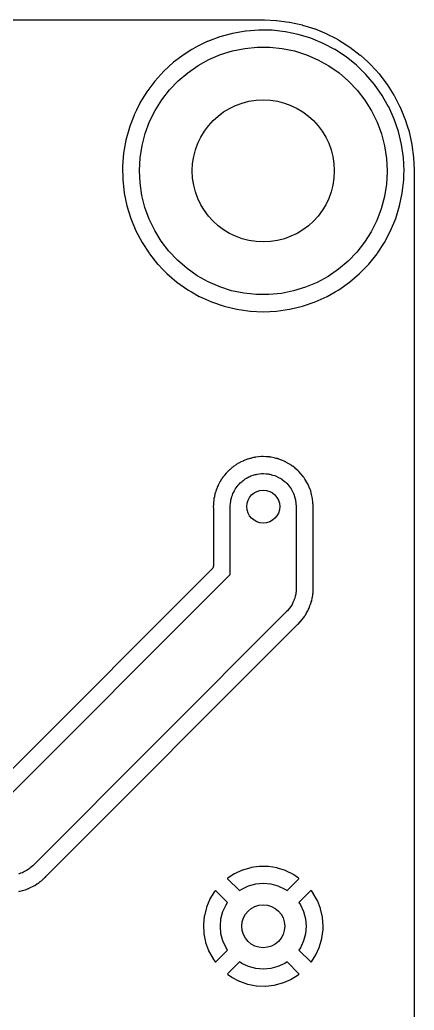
# Model space of a CAD drawing. Extents: x 80 to 223, y -132 to -72.
# Drawn here: x 210.81 to 222.76, y -101.85 to -71.88 of the extents above; entities that cross this region are included whole.
import ezdxf

# ---------------------------------------------------------------- set-up
doc = ezdxf.new("R2010")
doc.units = 0
doc.layers.add('BLACK', color=7, linetype='CONTINUOUS')

msp = doc.modelspace()

# ---------------------------------------------------------------- linework, layer by layer
at = {"layer": 'BLACK', "linetype": 'CONTINUOUS'}
for p, q in [((84.8776, -71.8825), (218.137, -71.8825)), ((218.137, -71.8825), (218.156, -71.884)), ((218.156, -71.884), (218.171, -71.8863)), ((218.171, -71.8863), (218.171, -71.8863)), ((218.171, -71.8863), (218.18, -71.8877)), ((218.18, -71.8877), (218.2, -71.885)), ((218.2, -71.885), (218.222, -71.8841)), ((218.222, -71.8841), (218.579, -71.8997)), ((218.579, -71.8997), (218.59, -71.9006)), ((218.59, -71.9006), (218.974, -71.9512)), ((217.652, -72.2243), (217.256, -72.2933)), ((217.665, -72.2233), (217.652, -72.2243)), ((218.049, -72.193), (217.665, -72.2233)), ((218.052, -72.1928), (218.049, -72.193)), ((218.049, -72.193), (218.049, -72.193)), ((218.338, -72.1973), (218.052, -72.1928)), ((218.451, -72.199), (218.338, -72.1973)), ((218.454, -72.1991), (218.451, -72.199)), ((218.451, -72.199), (218.451, -72.199)), ((218.853, -72.2432), (218.454, -72.1991)), ((218.974, -71.9512), (218.985, -71.9531)), ((218.985, -71.9531), (219.364, -72.0371)), ((219.364, -72.0371), (219.374, -72.0399)), ((219.374, -72.0399), (219.545, -72.0936)), ((219.545, -72.0936), (219.744, -72.1565)), ((219.744, -72.1565), (219.755, -72.1603)), ((219.755, -72.1603), (220.113, -72.3087)), ((216.866, -72.4004), (216.496, -72.5403)), ((216.869, -72.3993), (216.866, -72.4004)), ((216.866, -72.4004), (216.866, -72.4004)), ((216.871, -72.3986), (216.869, -72.3993)), ((217.253, -72.2941), (216.871, -72.3985)), ((216.871, -72.3985), (216.871, -72.3986)), ((217.256, -72.2933), (217.253, -72.2941)), ((217.253, -72.2941), (217.253, -72.2941)), ((218.856, -72.2438), (218.853, -72.2432)), ((219.243, -72.324), (218.856, -72.2438)), ((218.856, -72.2438), (218.856, -72.2438)), ((219.246, -72.3246), (219.243, -72.324)), ((219.243, -72.324), (219.243, -72.324)), ((219.63, -72.4427), (219.246, -72.3246)), ((220.001, -72.5964), (219.63, -72.4427)), ((220.113, -72.3087), (220.123, -72.3134)), ((220.123, -72.3134), (220.371, -72.4427)), ((220.371, -72.4427), (220.467, -72.4924)), ((220.467, -72.4924), (220.476, -72.4979)), ((220.476, -72.4979), (220.803, -72.7063)), ((216.021, -72.786), (215.79, -72.9279)), ((216.13, -72.7196), (216.021, -72.786)), ((216.132, -72.718), (216.13, -72.7196)), ((216.13, -72.7196), (216.13, -72.7196)), ((216.143, -72.7126), (216.132, -72.718)), ((216.49, -72.5426), (216.143, -72.7126)), ((216.493, -72.5413), (216.49, -72.5426)), ((216.49, -72.5426), (216.49, -72.5426)), ((216.496, -72.5403), (216.493, -72.5413)), ((216.891, -72.9347), (217.253, -72.8218)), ((217.253, -72.8218), (217.625, -72.7462)), ((217.625, -72.7462), (218.003, -72.7085)), ((218.003, -72.7085), (218.382, -72.7091)), ((218.382, -72.7091), (218.76, -72.7481)), ((218.76, -72.7481), (219.131, -72.8251)), ((219.131, -72.8251), (219.493, -72.9392)), ((220.356, -72.7844), (220.001, -72.5964)), ((220.359, -72.786), (220.356, -72.7844)), ((220.68, -72.9972), (220.359, -72.786)), ((220.359, -72.786), (220.359, -72.786)), ((220.803, -72.7063), (220.812, -72.7126)), ((220.812, -72.7126), (221.12, -72.9487)), ((215.79, -72.9279), (215.468, -73.169)), ((216.21, -73.2669), (216.542, -73.0835)), ((216.542, -73.0835), (216.891, -72.9347)), ((219.493, -72.9392), (219.842, -73.0893)), ((219.842, -73.0893), (220.173, -73.2738)), ((220.692, -73.0049), (220.68, -72.9972)), ((221.005, -73.256), (220.692, -73.0049)), ((221.12, -72.9487), (221.129, -72.9557)), ((221.129, -72.9557), (221.361, -73.169)), ((215.468, -73.169), (215.171, -73.4394)), ((215.898, -73.4829), (216.21, -73.2669)), ((220.173, -73.2738), (220.484, -73.4909)), ((221.008, -73.2581), (221.005, -73.256)), ((221.193, -73.4374), (221.008, -73.2581)), ((221.008, -73.2581), (221.008, -73.2581)), ((221.361, -73.169), (221.414, -73.2177)), ((221.414, -73.2177), (221.422, -73.2255)), ((221.422, -73.2255), (221.592, -73.4107)), ((221.592, -73.4107), (221.684, -73.5114)), ((215.171, -73.4394), (214.901, -73.7365)), ((215.347, -74.0037), (215.609, -73.7293)), ((215.609, -73.7293), (215.898, -73.4829)), ((220.484, -73.4909), (220.772, -73.7384)), ((221.294, -73.5356), (221.193, -73.4374)), ((221.296, -73.5378), (221.294, -73.5356)), ((221.551, -73.8365), (221.296, -73.5378)), ((221.684, -73.5114), (221.691, -73.5199)), ((221.691, -73.5199), (221.927, -73.8275)), ((214.901, -73.7365), (214.66, -74.0577)), ((215.114, -74.3031), (215.347, -74.0037)), ((220.772, -73.7384), (221.033, -74.0136)), ((221.033, -74.0136), (221.265, -74.3138)), ((221.555, -73.841), (221.551, -73.8365)), ((221.786, -74.1696), (221.555, -73.841)), ((221.927, -73.8275), (221.934, -73.8365)), ((221.934, -73.8365), (222.142, -74.1636)), ((214.522, -74.2833), (214.45, -74.4001)), ((214.658, -74.0602), (214.522, -74.2833)), ((214.66, -74.0577), (214.658, -74.0602)), ((214.913, -74.6245), (215.114, -74.3031)), ((221.265, -74.3138), (221.466, -74.636)), ((221.851, -74.2845), (221.786, -74.1696)), ((221.982, -74.5137), (221.851, -74.2845)), ((222.142, -74.1636), (222.148, -74.1731)), ((222.148, -74.1731), (222.325, -74.5137)), ((214.344, -74.6165), (214.273, -74.7608)), ((214.449, -74.4028), (214.344, -74.6165)), ((214.45, -74.4001), (214.449, -74.4028)), ((214.449, -74.4028), (214.449, -74.4028)), ((214.744, -74.9647), (214.913, -74.6245)), ((221.985, -74.5185), (221.982, -74.5137)), ((222.15, -74.8846), (221.985, -74.5185)), ((222.325, -74.5137), (222.327, -74.5171)), ((222.327, -74.5171), (222.331, -74.5271)), ((222.331, -74.5271), (222.478, -74.8819)), ((214.272, -74.7636), (214.132, -75.1338)), ((214.273, -74.7608), (214.272, -74.7636)), ((214.272, -74.7636), (214.272, -74.7636)), ((221.466, -74.636), (221.633, -74.9767)), ((222.28, -75.2646), (222.15, -74.8846)), ((222.478, -74.8819), (222.48, -74.8854)), ((222.48, -74.8854), (222.483, -74.8957)), ((222.483, -74.8957), (222.544, -75.0865)), ((214.131, -75.1394), (214.026, -75.5211)), ((214.132, -75.1338), (214.131, -75.1366)), ((214.131, -75.1366), (214.131, -75.1394)), ((214.131, -75.1394), (214.131, -75.1394)), ((214.132, -75.1338), (214.132, -75.1338)), ((214.612, -75.3201), (214.744, -74.9647)), ((221.633, -74.9767), (221.764, -75.3326)), ((222.544, -75.0865), (222.6, -75.2656)), ((214.025, -75.524), (213.956, -75.9197)), ((214.026, -75.5211), (214.025, -75.524)), ((214.026, -75.5211), (214.026, -75.5211)), ((214.515, -75.6871), (214.612, -75.3201)), ((221.764, -75.3326), (221.859, -75.7)), ((222.281, -75.2674), (222.28, -75.2646)), ((222.342, -75.5211), (222.281, -75.2674)), ((222.281, -75.2674), (222.281, -75.2674)), ((222.374, -75.6551), (222.342, -75.5211)), ((222.6, -75.2656), (222.603, -75.2762)), ((222.603, -75.2762), (222.687, -75.6548)), ((214.457, -76.062), (214.515, -75.6871)), ((221.859, -75.7), (221.917, -76.075)), ((222.43, -76.0528), (222.374, -75.6551)), ((222.687, -75.6548), (222.689, -75.6656)), ((222.689, -75.6656), (222.739, -76.0501)), ((213.946, -76.0498), (213.925, -76.3201)), ((213.956, -75.9226), (213.946, -76.0498)), ((213.956, -75.9197), (213.956, -75.9226)), ((214.436, -76.4409), (214.457, -76.062)), ((221.917, -76.075), (221.936, -76.454)), ((222.449, -76.454), (222.43, -76.0528)), ((222.739, -76.0501), (222.74, -76.0611)), ((222.74, -76.0611), (222.756, -76.4106)), ((213.925, -76.3201), (213.931, -76.7217)), ((222.756, -76.4106), (222.754, -76.4354)), ((213.931, -76.7217), (213.975, -77.1209)), ((214.454, -76.8199), (214.436, -76.4409)), ((221.936, -76.4802), (221.914, -76.859)), ((221.936, -76.454), (221.936, -76.4802)), ((222.413, -76.9705), (222.441, -76.7242)), ((222.441, -76.7192), (222.446, -76.5515)), ((222.441, -76.7217), (222.441, -76.7192)), ((222.441, -76.7192), (222.441, -76.7192)), ((222.441, -76.7241), (222.441, -76.7217)), ((222.441, -76.7242), (222.441, -76.7241)), ((222.446, -76.5515), (222.449, -76.454)), ((222.754, -76.4354), (222.752, -76.4477)), ((222.752, -76.4477), (222.753, -76.4566)), ((222.753, -76.4566), (222.753, -76.4566)), ((222.753, -76.4566), (222.756, -76.4793)), ((222.756, -76.4793), (222.757, -76.4956)), ((222.757, -76.4956), (222.757, -127.205)), ((214.51, -77.1952), (214.454, -76.8199)), ((221.914, -76.859), (221.854, -77.2337)), ((222.397, -77.1209), (222.413, -76.9705)), ((213.975, -77.1209), (213.976, -77.1238)), ((213.976, -77.1238), (213.976, -77.1239)), ((213.976, -77.1239), (214.056, -77.5113)), ((214.604, -77.5629), (214.51, -77.1952)), ((221.854, -77.2337), (221.756, -77.6004)), ((222.316, -77.5113), (222.396, -77.1239)), ((222.396, -77.1238), (222.397, -77.1209)), ((222.396, -77.1239), (222.396, -77.1238)), ((214.056, -77.5113), (214.057, -77.5142)), ((214.057, -77.5142), (214.175, -77.8982)), ((214.734, -77.9192), (214.604, -77.5629)), ((221.756, -77.6004), (221.622, -77.9553)), ((222.197, -77.8982), (222.315, -77.5142)), ((222.315, -77.5142), (222.316, -77.5113)), ((214.175, -77.8982), (214.328, -78.2692)), ((214.9, -78.2606), (214.734, -77.9192)), ((222.044, -78.2692), (222.197, -77.8982)), ((221.622, -77.9553), (221.453, -78.2949)), ((214.328, -78.2692), (214.516, -78.6242)), ((215.099, -78.5834), (214.9, -78.2606)), ((221.453, -78.2949), (221.25, -78.6156)), ((221.856, -78.6242), (222.044, -78.2692)), ((214.516, -78.6242), (214.518, -78.6267)), ((214.518, -78.6267), (214.518, -78.6267)), ((214.518, -78.6267), (214.729, -78.9482)), ((215.33, -78.8845), (215.099, -78.5834)), ((221.25, -78.6156), (221.016, -78.9142)), ((221.643, -78.9482), (221.854, -78.6267)), ((221.854, -78.6267), (221.856, -78.6242)), ((221.854, -78.6267), (221.854, -78.6267)), ((214.729, -78.9482), (214.737, -78.9599)), ((214.737, -78.9599), (214.988, -79.2734)), ((215.59, -79.1606), (215.33, -78.8845)), ((221.016, -78.9142), (220.753, -79.1876)), ((221.384, -79.2734), (221.635, -78.9599)), ((221.635, -78.9599), (221.643, -78.9482)), ((214.988, -79.2734), (214.99, -79.2755)), ((214.99, -79.2755), (214.99, -79.2755)), ((214.99, -79.2755), (215.168, -79.459)), ((215.877, -79.409), (215.59, -79.1606)), ((216.188, -79.6272), (215.877, -79.409)), ((220.753, -79.1876), (220.464, -79.4331)), ((221.204, -79.459), (221.382, -79.2755)), ((221.382, -79.2755), (221.384, -79.2734)), ((221.382, -79.2755), (221.382, -79.2755)), ((215.168, -79.459), (215.268, -79.5618)), ((215.268, -79.5618), (215.573, -79.8227)), ((216.519, -79.8129), (216.188, -79.6272)), ((220.151, -79.648), (219.818, -79.8302)), ((220.464, -79.4331), (220.151, -79.648)), ((220.799, -79.8227), (221.104, -79.5618)), ((221.104, -79.5618), (221.204, -79.459)), ((215.573, -79.8227), (215.902, -80.0536)), ((216.867, -79.9642), (216.519, -79.8129)), ((217.228, -80.0796), (216.867, -79.9642)), ((219.469, -79.9778), (219.106, -80.0894)), ((219.818, -79.8302), (219.469, -79.9778)), ((220.47, -80.0536), (220.799, -79.8227)), ((215.902, -80.0536), (216.01, -80.1153)), ((216.01, -80.1153), (216.248, -80.2512)), ((216.248, -80.2512), (216.248, -80.2512)), ((216.248, -80.2512), (216.25, -80.2527)), ((216.25, -80.2527), (216.617, -80.4179)), ((217.599, -80.1578), (217.228, -80.0796)), ((217.977, -80.1982), (217.599, -80.1578)), ((218.356, -80.2001), (217.977, -80.1982)), ((218.734, -80.1638), (218.356, -80.2001)), ((219.106, -80.0894), (218.734, -80.1638)), ((219.755, -80.4179), (220.122, -80.2527)), ((220.122, -80.2527), (220.124, -80.2512)), ((220.124, -80.2512), (220.362, -80.1153)), ((220.124, -80.2512), (220.124, -80.2512)), ((220.362, -80.1153), (220.47, -80.0536)), ((216.617, -80.4179), (216.997, -80.548)), ((216.997, -80.548), (216.999, -80.5487)), ((216.999, -80.5487), (216.999, -80.5487)), ((216.999, -80.5487), (217.384, -80.6411)), ((218.988, -80.6411), (219.373, -80.5487)), ((219.373, -80.5487), (219.375, -80.548)), ((219.373, -80.5487), (219.373, -80.5487)), ((219.375, -80.548), (219.755, -80.4179)), ((217.384, -80.6411), (217.384, -80.6411)), ((217.384, -80.6411), (217.387, -80.6418)), ((217.387, -80.6418), (217.39, -80.6422)), ((217.39, -80.6422), (217.39, -80.6422)), ((217.39, -80.6422), (217.521, -80.6609)), ((217.521, -80.6609), (217.785, -80.6984)), ((217.785, -80.6984), (218.186, -80.7173)), ((218.186, -80.7173), (218.587, -80.6984)), ((218.587, -80.6984), (218.851, -80.6609)), ((218.851, -80.6609), (218.982, -80.6422)), ((218.982, -80.6422), (218.985, -80.6418)), ((218.982, -80.6422), (218.982, -80.6422)), ((218.985, -80.6418), (218.988, -80.6411)), ((218.988, -80.6411), (218.988, -80.6411)), ((217.949, -85.1195), (217.933, -85.1233)), ((217.954, -85.1191), (217.949, -85.1195)), ((218.037, -85.1126), (217.954, -85.1191)), ((217.954, -85.1191), (217.954, -85.1191)), ((218.041, -85.1121), (218.037, -85.1126)), ((218.128, -85.1021), (218.041, -85.1121)), ((218.133, -85.1015), (218.128, -85.1021)), ((218.128, -85.1021), (218.128, -85.1021)), ((218.138, -85.1017), (218.133, -85.1015)), ((218.153, -85.1024), (218.138, -85.1017)), ((218.138, -85.1017), (218.138, -85.1017)), ((218.169, -85.1022), (218.153, -85.1024)), ((218.181, -85.1012), (218.169, -85.1022)), ((218.186, -85.1008), (218.181, -85.1012)), ((218.181, -85.1012), (218.181, -85.1012)), ((218.276, -85.1079), (218.186, -85.1008)), ((218.281, -85.1082), (218.276, -85.1079)), ((218.315, -85.1098), (218.281, -85.1082)), ((218.371, -85.1123), (218.315, -85.1098)), ((218.376, -85.1125), (218.371, -85.1123)), ((218.371, -85.1123), (218.371, -85.1123)), ((218.381, -85.1136), (218.376, -85.1125)), ((218.393, -85.1161), (218.381, -85.1136)), ((218.381, -85.1136), (218.381, -85.1136)), ((218.409, -85.1184), (218.393, -85.1161)), ((218.423, -85.1195), (218.409, -85.1184)), ((218.428, -85.1206), (218.423, -85.1195)), ((217.264, -85.4167), (217.238, -85.4345)), ((217.275, -85.4083), (217.264, -85.4167)), ((217.293, -85.393), (217.275, -85.4083)), ((217.297, -85.3898), (217.293, -85.393)), ((217.364, -85.3483), (217.297, -85.3898)), ((217.369, -85.3451), (217.364, -85.3483)), ((217.434, -85.3009), (217.369, -85.3451)), ((217.438, -85.2981), (217.434, -85.3009)), ((217.434, -85.3009), (217.434, -85.3009)), ((217.465, -85.2859), (217.438, -85.2981)), ((217.477, -85.2791), (217.465, -85.2859)), ((217.499, -85.2658), (217.477, -85.2791)), ((217.504, -85.2639), (217.499, -85.2658)), ((217.575, -85.2343), (217.504, -85.2639)), ((217.504, -85.2639), (217.504, -85.2639)), ((217.58, -85.232), (217.575, -85.2343)), ((217.654, -85.1976), (217.58, -85.232)), ((217.658, -85.1955), (217.654, -85.1976)), ((217.654, -85.1976), (217.654, -85.1976)), ((217.683, -85.1884), (217.658, -85.1955)), ((217.697, -85.1836), (217.683, -85.1884)), ((217.718, -85.1749), (217.697, -85.1836)), ((217.776, -85.1611), (217.718, -85.1749)), ((217.801, -85.155), (217.776, -85.1611)), ((217.806, -85.1538), (217.801, -85.155)), ((217.85, -85.1413), (217.806, -85.1538)), ((217.892, -85.1294), (217.85, -85.1413)), ((217.897, -85.1288), (217.892, -85.1294)), ((217.915, -85.1268), (217.897, -85.1288)), ((217.897, -85.1288), (217.897, -85.1288)), ((217.93, -85.1241), (217.915, -85.1268)), ((217.933, -85.1233), (217.93, -85.1241)), ((218.514, -85.1413), (218.428, -85.1206)), ((218.428, -85.1206), (218.428, -85.1206)), ((218.517, -85.1421), (218.514, -85.1413)), ((218.579, -85.155), (218.517, -85.1421)), ((218.613, -85.1622), (218.579, -85.155)), ((218.618, -85.164), (218.613, -85.1622)), ((218.627, -85.1674), (218.618, -85.164)), ((218.618, -85.164), (218.618, -85.164)), ((218.643, -85.1722), (218.627, -85.1674)), ((218.654, -85.1749), (218.643, -85.1722)), ((218.658, -85.1768), (218.654, -85.1749)), ((218.742, -85.2117), (218.658, -85.1768)), ((218.745, -85.2129), (218.742, -85.2117)), ((218.84, -85.2492), (218.745, -85.2129)), ((218.85, -85.255), (218.84, -85.2492)), ((218.865, -85.2625), (218.85, -85.255)), ((218.868, -85.2639), (218.865, -85.2625)), ((218.873, -85.2658), (218.868, -85.2639)), ((218.957, -85.3174), (218.873, -85.2658)), ((218.96, -85.3188), (218.957, -85.3174)), ((219.05, -85.3713), (218.96, -85.3188)), ((219.054, -85.3745), (219.05, -85.3713)), ((219.056, -85.3768), (219.054, -85.3745)), ((219.054, -85.3745), (219.054, -85.3745)), ((219.071, -85.3869), (219.056, -85.3768)), ((219.075, -85.3898), (219.071, -85.3869)), ((219.079, -85.393), (219.075, -85.3898)), ((219.152, -85.4556), (219.079, -85.393)), ((217.01, -85.6684), (216.962, -85.7246)), ((217.014, -85.6631), (217.01, -85.6684)), ((217.058, -85.6054), (217.014, -85.6631)), ((217.061, -85.6013), (217.058, -85.6054)), ((217.058, -85.6054), (217.058, -85.6054)), ((217.086, -85.5776), (217.061, -85.6013)), ((217.096, -85.5678), (217.086, -85.5776)), ((217.113, -85.5478), (217.096, -85.5678)), ((217.116, -85.544), (217.113, -85.5478)), ((217.12, -85.5408), (217.116, -85.544)), ((217.174, -85.4942), (217.12, -85.5408)), ((217.12, -85.5408), (217.12, -85.5408)), ((217.179, -85.4899), (217.174, -85.4942)), ((217.234, -85.438), (217.179, -85.4899)), ((217.238, -85.4345), (217.234, -85.438)), ((217.234, -85.438), (217.234, -85.438)), ((217.697, -85.7467), (217.748, -85.7152)), ((217.748, -85.7152), (217.78, -85.7035)), ((217.78, -85.7035), (217.811, -85.6868)), ((217.811, -85.6868), (217.878, -85.6671)), ((217.878, -85.6671), (217.937, -85.6454)), ((217.937, -85.6454), (217.968, -85.6408)), ((217.968, -85.6408), (217.999, -85.6317)), ((217.999, -85.6317), (218.072, -85.625)), ((218.072, -85.625), (218.137, -85.6152)), ((218.137, -85.6152), (218.164, -85.6166)), ((218.164, -85.6166), (218.193, -85.614)), ((218.193, -85.614), (218.271, -85.6222)), ((218.271, -85.6222), (218.339, -85.6258)), ((218.339, -85.6258), (218.362, -85.6318)), ((218.362, -85.6318), (218.387, -85.6344)), ((218.387, -85.6344), (218.466, -85.6589)), ((218.466, -85.6589), (218.535, -85.6767)), ((218.535, -85.6767), (218.553, -85.6858)), ((218.553, -85.6858), (218.574, -85.6921)), ((218.574, -85.6921), (218.65, -85.7338)), ((219.154, -85.4572), (219.152, -85.4556)), ((219.193, -85.4893), (219.154, -85.4572)), ((219.237, -85.5253), (219.193, -85.4893)), ((219.241, -85.5298), (219.237, -85.5253)), ((219.249, -85.5372), (219.241, -85.5298)), ((219.249, -85.5373), (219.249, -85.5372)), ((219.252, -85.5408), (219.249, -85.5373)), ((219.256, -85.544), (219.252, -85.5408)), ((219.259, -85.5478), (219.256, -85.544)), ((219.323, -85.6229), (219.259, -85.5478)), ((219.259, -85.5478), (219.259, -85.5478)), ((219.325, -85.6244), (219.323, -85.6229)), ((219.398, -85.7074), (219.325, -85.6244)), ((219.401, -85.7117), (219.398, -85.7074)), ((219.401, -85.7128), (219.401, -85.7117)), ((219.404, -85.717), (219.401, -85.7128)), ((219.407, -85.7208), (219.404, -85.717)), ((216.799, -86.0081), (216.776, -86.0762)), ((216.818, -85.9725), (216.799, -86.0081)), ((216.824, -85.9613), (216.818, -85.9725)), ((216.838, -85.927), (216.824, -85.9613)), ((216.875, -85.8664), (216.838, -85.927)), ((216.879, -85.8602), (216.875, -85.8664)), ((216.911, -85.7986), (216.879, -85.8602)), ((216.914, -85.7942), (216.911, -85.7986)), ((216.911, -85.7986), (216.911, -85.7986)), ((216.923, -85.7829), (216.914, -85.7942)), ((216.937, -85.7644), (216.923, -85.7829)), ((216.944, -85.7537), (216.937, -85.7644)), ((216.959, -85.7288), (216.944, -85.7537)), ((216.962, -85.7246), (216.959, -85.7288)), ((216.959, -85.7288), (216.959, -85.7288)), ((217.361, -86.049), (217.398, -86.0045)), ((217.398, -86.0045), (217.429, -85.9606)), ((217.429, -85.9606), (217.459, -85.9326)), ((217.459, -85.9326), (217.486, -85.8995)), ((217.486, -85.8995), (217.535, -85.8607)), ((217.535, -85.8607), (217.576, -85.8217)), ((217.576, -85.8217), (217.608, -85.802)), ((217.608, -85.802), (217.638, -85.7772)), ((217.638, -85.7772), (217.697, -85.7467)), ((218.65, -85.7338), (218.716, -85.766)), ((218.716, -85.766), (218.729, -85.7765)), ((218.729, -85.7765), (218.745, -85.785)), ((218.745, -85.785), (218.817, -85.8442)), ((218.817, -85.8442), (218.876, -85.8898)), ((218.876, -85.8898), (218.885, -85.9003)), ((218.885, -85.9003), (218.896, -85.9094)), ((218.896, -85.9094), (218.959, -85.9866)), ((218.959, -85.9866), (219.007, -86.0433)), ((219.41, -85.7246), (219.407, -85.7208)), ((219.446, -85.7829), (219.41, -85.7246)), ((219.466, -85.815), (219.446, -85.7829)), ((219.466, -85.8162), (219.466, -85.815)), ((219.527, -85.9128), (219.466, -85.8162)), ((219.529, -85.9175), (219.527, -85.9128)), ((219.53, -85.9186), (219.529, -85.9175)), ((219.532, -85.9232), (219.53, -85.9186)), ((219.534, -85.927), (219.532, -85.9232)), ((219.576, -86.0267), (219.534, -85.927)), ((216.707, -86.3137), (216.693, -86.3725)), ((216.708, -86.3057), (216.707, -86.3137)), ((216.72, -86.2376), (216.708, -86.3057)), ((216.722, -86.2329), (216.72, -86.2376)), ((216.734, -86.1968), (216.722, -86.2328)), ((216.722, -86.2328), (216.722, -86.2329)), ((216.738, -86.1852), (216.734, -86.1968)), ((216.747, -86.1464), (216.738, -86.1852)), ((216.773, -86.0833), (216.747, -86.1464)), ((216.776, -86.0762), (216.773, -86.0833)), ((217.223, -86.3579), (217.233, -86.3116)), ((217.233, -86.3116), (217.252, -86.2683)), ((217.252, -86.2683), (217.267, -86.2201)), ((217.267, -86.2201), (217.293, -86.1724)), ((217.293, -86.1724), (217.313, -86.1261)), ((217.313, -86.1261), (217.338, -86.0901)), ((217.338, -86.0901), (217.361, -86.049)), ((219.007, -86.0433), (219.012, -86.0523)), ((219.012, -86.0523), (219.019, -86.0606)), ((219.019, -86.0606), (219.07, -86.1566)), ((219.07, -86.1566), (219.105, -86.2201)), ((219.105, -86.2201), (219.107, -86.2266)), ((219.107, -86.2266), (219.111, -86.2329)), ((219.111, -86.2329), (219.147, -86.3531)), ((219.576, -86.0275), (219.576, -86.0267)), ((219.622, -86.1363), (219.576, -86.0275)), ((219.623, -86.1412), (219.622, -86.1363)), ((219.624, -86.1425), (219.623, -86.1412)), ((219.624, -86.1439), (219.624, -86.1425)), ((219.625, -86.1464), (219.624, -86.1439)), ((219.65, -86.2518), (219.625, -86.1464)), ((219.68, -86.372), (219.65, -86.2518)), ((216.677, -86.5597), (216.673, -86.614)), ((216.673, -86.614), (216.673, -86.6189)), ((216.679, -86.4768), (216.677, -86.5059)), ((216.677, -86.5059), (216.677, -86.5498)), ((216.677, -86.5498), (216.677, -86.5597)), ((216.687, -86.4314), (216.679, -86.4768)), ((216.688, -86.4199), (216.687, -86.4314)), ((216.691, -86.3822), (216.688, -86.4199)), ((216.693, -86.3725), (216.691, -86.3773)), ((216.691, -86.3773), (216.691, -86.3822)), ((216.693, -86.3725), (216.693, -86.3725)), ((217.186, -86.6), (217.187, -86.5894)), ((217.186, -86.6047), (217.186, -86.6)), ((217.186, -86.614), (217.186, -86.6047)), ((217.186, -88.6719), (217.186, -86.614)), ((217.187, -86.5894), (217.191, -86.5095)), ((217.191, -86.5095), (217.202, -86.4601)), ((217.202, -86.4601), (217.208, -86.4061)), ((217.208, -86.4061), (217.223, -86.3579)), ((219.147, -86.3531), (219.166, -86.4129)), ((219.166, -86.4129), (219.166, -86.4163)), ((219.166, -86.4163), (219.167, -86.4198)), ((219.167, -86.4198), (219.186, -86.614)), ((219.186, -86.614), (219.186, -89.0861)), ((219.68, -86.3762), (219.68, -86.372)), ((219.681, -86.3773), (219.68, -86.3762)), ((219.681, -86.3796), (219.681, -86.3773)), ((219.688, -86.4755), (219.681, -86.3796)), ((219.688, -86.4757), (219.688, -86.4755)), ((219.692, -86.5172), (219.688, -86.4757)), ((219.694, -86.553), (219.692, -86.5172)), ((219.694, -86.5542), (219.694, -86.553)), ((219.695, -86.5563), (219.694, -86.5542)), ((219.699, -86.614), (219.695, -86.5563)), ((219.699, -86.6189), (219.699, -86.614)), ((216.673, -86.6189), (216.677, -86.6683)), ((216.677, -86.6683), (216.677, -86.6782)), ((216.677, -86.6782), (216.677, -88.409)), ((219.694, -86.6782), (219.695, -86.6683)), ((219.694, -89.0058), (219.694, -86.6782)), ((219.695, -86.6683), (219.699, -86.6189)), ((216.677, -88.409), (216.657, -88.4772)), ((210.084, -95.774), (217.186, -88.6719)), ((216.641, -88.4981), (210.6, -94.5392)), ((216.657, -88.4772), (216.641, -88.4981)), ((219.695, -89.0181), (219.694, -89.0058)), ((219.17, -89.2632), (219.152, -89.3252)), ((219.173, -89.2266), (219.17, -89.2632)), ((219.181, -89.1906), (219.173, -89.2266)), ((219.186, -89.0861), (219.181, -89.1906)), ((219.673, -89.3487), (219.684, -89.3019)), ((219.684, -89.3019), (219.686, -89.2691)), ((219.686, -89.2691), (219.688, -89.2556)), ((219.688, -89.2556), (219.693, -89.2232)), ((219.693, -89.2232), (219.694, -89.1942)), ((219.694, -89.138), (219.695, -89.1301)), ((219.694, -89.1942), (219.694, -89.138)), ((219.699, -89.0597), (219.695, -89.0181)), ((219.695, -89.1301), (219.699, -89.0647)), ((219.699, -89.0647), (219.699, -89.0597)), ((219.038, -89.604), (219.021, -89.6366)), ((219.059, -89.5739), (219.038, -89.604)), ((219.085, -89.5147), (219.059, -89.5739)), ((219.114, -89.4574), (219.085, -89.5147)), ((219.125, -89.4222), (219.114, -89.4574)), ((219.139, -89.3885), (219.125, -89.4222)), ((219.152, -89.3252), (219.139, -89.3885)), ((219.598, -89.6176), (219.601, -89.6115)), ((219.601, -89.6115), (219.628, -89.5433)), ((219.628, -89.5433), (219.63, -89.5387)), ((219.628, -89.5433), (219.628, -89.5433)), ((219.63, -89.5387), (219.633, -89.526)), ((219.633, -89.526), (219.637, -89.5066)), ((219.637, -89.5066), (219.641, -89.4935)), ((219.641, -89.4935), (219.652, -89.4624)), ((219.652, -89.4624), (219.665, -89.385)), ((219.665, -89.385), (219.667, -89.3786)), ((219.667, -89.3786), (219.673, -89.3487)), ((218.893, -89.7932), (211.205, -97.4811)), ((218.916, -89.7647), (218.893, -89.7932)), ((218.943, -89.7395), (218.916, -89.7647)), ((218.98, -89.6866), (218.943, -89.7395)), ((219.021, -89.6366), (218.98, -89.6866)), ((219.438, -89.932), (219.458, -89.9059)), ((219.458, -89.9059), (219.495, -89.8367)), ((219.495, -89.8367), (219.499, -89.8309)), ((219.499, -89.8309), (219.537, -89.768)), ((219.537, -89.768), (219.539, -89.7637)), ((219.537, -89.768), (219.537, -89.768)), ((219.539, -89.7637), (219.552, -89.7332)), ((219.552, -89.7332), (219.557, -89.7209)), ((219.557, -89.7209), (219.573, -89.692)), ((219.573, -89.692), (219.598, -89.6176)), ((211.622, -97.7839), (219.236, -90.1697)), ((219.236, -90.1697), (219.238, -90.1673)), ((219.238, -90.1673), (219.307, -90.1022)), ((219.307, -90.1022), (219.311, -90.0987)), ((219.311, -90.0987), (219.315, -90.0933)), ((219.315, -90.0933), (219.358, -90.0363)), ((219.358, -90.0363), (219.363, -90.0312)), ((219.363, -90.0312), (219.41, -89.9752)), ((219.41, -89.9752), (219.413, -89.9714)), ((219.41, -89.9752), (219.41, -89.9752)), ((219.413, -89.9714), (219.416, -89.967)), ((219.416, -89.967), (219.43, -89.9433)), ((219.416, -89.967), (219.416, -89.967)), ((219.43, -89.9433), (219.438, -89.932)), ((210.892, -97.6931), (210.83, -97.7124)), ((210.924, -97.6753), (210.892, -97.6931)), ((210.958, -97.6618), (210.924, -97.6753)), ((211.012, -97.6265), (210.958, -97.6618)), ((211.069, -97.5951), (211.012, -97.6265)), ((211.097, -97.5713), (211.069, -97.5951)), ((211.127, -97.5511), (211.097, -97.5713)), ((211.205, -97.4811), (211.127, -97.5511)), ((217.547, -97.6177), (217.311, -97.7263)), ((217.556, -97.6144), (217.547, -97.6177)), ((217.805, -97.5419), (217.556, -97.6144)), ((217.814, -97.5399), (217.805, -97.5419)), ((218.071, -97.5049), (217.814, -97.5399)), ((218.08, -97.5044), (218.071, -97.5049)), ((218.339, -97.5078), (218.08, -97.5044)), ((218.349, -97.5086), (218.339, -97.5078)), ((218.605, -97.5503), (218.349, -97.5086)), ((218.614, -97.5524), (218.605, -97.5503)), ((218.861, -97.6315), (218.614, -97.5524)), ((218.869, -97.635), (218.861, -97.6315)), ((219.102, -97.7497), (218.869, -97.635)), ((210.83, -97.7124), (210.77, -97.7362)), ((211.338, -98.0277), (211.4, -97.9885)), ((211.4, -97.9885), (211.405, -97.9858)), ((211.4, -97.9885), (211.4, -97.9885)), ((211.405, -97.9858), (211.408, -97.9825)), ((211.408, -97.9825), (211.429, -97.9641)), ((211.408, -97.9825), (211.408, -97.9825)), ((211.429, -97.9641), (211.44, -97.9557)), ((211.44, -97.9557), (211.446, -97.9516)), ((211.446, -97.9516), (211.467, -97.9367)), ((211.467, -97.9367), (211.478, -97.9261)), ((211.478, -97.9261), (211.487, -97.9181)), ((211.487, -97.9181), (211.488, -97.9171)), ((211.487, -97.9181), (211.487, -97.9181)), ((211.488, -97.9171), (211.528, -97.8774)), ((211.528, -97.8774), (211.534, -97.872)), ((211.534, -97.872), (211.54, -97.8667)), ((211.54, -97.8667), (211.583, -97.8286)), ((211.583, -97.8286), (211.587, -97.8253)), ((211.583, -97.8286), (211.583, -97.8286)), ((211.587, -97.8253), (211.61, -97.7965)), ((211.61, -97.7965), (211.613, -97.793)), ((211.613, -97.793), (211.622, -97.7839)), ((217.112, -97.8559), (217.103, -97.8667)), ((217.103, -97.8667), (217.108, -97.8765)), ((217.108, -97.8765), (217.467, -98.2362)), ((217.303, -97.7308), (217.112, -97.8559)), ((217.311, -97.7263), (217.303, -97.7308)), ((218.905, -98.2362), (219.26, -97.8804)), ((219.11, -97.7545), (219.102, -97.7497)), ((219.257, -97.8566), (219.11, -97.7545)), ((219.267, -97.8688), (219.257, -97.8566)), ((219.26, -97.8804), (219.267, -97.8688)), ((210.785, -98.2576), (210.818, -98.2532)), ((210.818, -98.2532), (210.823, -98.2518)), ((210.823, -98.2518), (210.893, -98.2305)), ((210.823, -98.2518), (210.823, -98.2518)), ((210.893, -98.2305), (210.899, -98.2288)), ((210.899, -98.2288), (210.976, -98.21)), ((210.976, -98.21), (211.006, -98.1972)), ((211.006, -98.1972), (211.019, -98.1926)), ((211.019, -98.1926), (211.05, -98.1831)), ((211.05, -98.1831), (211.055, -98.1808)), ((211.055, -98.1808), (211.121, -98.1486)), ((211.055, -98.1808), (211.055, -98.1808)), ((211.121, -98.1486), (211.127, -98.1459)), ((211.127, -98.1459), (211.182, -98.1225)), ((211.182, -98.1225), (211.199, -98.1152)), ((211.199, -98.1152), (211.227, -98.0977)), ((211.227, -98.0977), (211.239, -98.0911)), ((211.239, -98.0911), (211.268, -98.0767)), ((211.268, -98.0767), (211.333, -98.0314)), ((211.333, -98.0314), (211.338, -98.0277)), ((216.708, -98.2651), (216.573, -98.4869)), ((216.713, -98.2576), (216.708, -98.2651)), ((216.728, -98.2389), (216.713, -98.2576)), ((216.739, -98.2318), (216.728, -98.2389)), ((216.752, -98.239), (216.739, -98.2318)), ((217.108, -98.5954), (216.752, -98.239)), ((217.467, -98.2362), (217.536, -98.1882)), ((217.536, -98.1882), (217.741, -98.0924)), ((217.741, -98.0924), (217.96, -98.0337)), ((217.96, -98.0337), (218.186, -98.014)), ((218.186, -98.014), (218.412, -98.0337)), ((218.412, -98.0337), (218.631, -98.0924)), ((218.631, -98.0924), (218.836, -98.1882)), ((218.836, -98.1882), (218.905, -98.2362)), ((219.62, -98.2397), (219.264, -98.5954)), ((219.631, -98.2332), (219.62, -98.2397)), ((219.643, -98.2417), (219.631, -98.2332)), ((219.686, -98.2965), (219.643, -98.2417)), ((219.691, -98.3042), (219.686, -98.2965)), ((219.82, -98.5294), (219.691, -98.3042)), ((216.569, -98.4952), (216.468, -98.7344)), ((216.573, -98.4869), (216.569, -98.4952)), ((217.06, -98.664), (217.108, -98.5954)), ((219.264, -98.5954), (219.312, -98.664)), ((219.824, -98.5378), (219.82, -98.5294)), ((219.918, -98.7796), (219.824, -98.5378)), ((216.465, -98.7432), (216.402, -98.9946)), ((216.468, -98.7344), (216.465, -98.7432)), ((216.906, -99.0883), (216.964, -98.8694)), ((216.964, -98.8694), (217.06, -98.664)), ((219.312, -98.664), (219.408, -98.8694)), ((219.408, -98.8694), (219.466, -99.0883)), ((219.921, -98.7885), (219.918, -98.7796)), ((219.978, -99.0415), (219.921, -98.7885)), ((216.4, -99.0038), (216.374, -99.2619)), ((216.402, -98.9946), (216.4, -99.0038)), ((216.886, -99.314), (216.906, -99.0883)), ((219.466, -99.0883), (219.486, -99.314)), ((219.98, -99.0507), (219.978, -99.0415)), ((219.999, -99.3109), (219.98, -99.0507)), ((216.374, -99.2619), (216.374, -99.2712)), ((216.374, -99.2712), (216.386, -99.5303)), ((216.906, -99.5397), (216.886, -99.314)), ((219.486, -99.314), (219.466, -99.5397)), ((219.963, -99.6708), (219.996, -99.412)), ((219.996, -99.412), (219.997, -99.4057)), ((219.997, -99.4057), (219.999, -99.3172)), ((219.999, -99.3172), (219.999, -99.3109)), ((216.386, -99.5303), (216.387, -99.5395)), ((216.387, -99.5395), (216.438, -99.7939)), ((216.438, -99.7939), (216.44, -99.8029)), ((216.44, -99.8029), (216.528, -100.047)), ((216.964, -99.7586), (216.906, -99.5397)), ((217.06, -99.964), (216.964, -99.7586)), ((219.408, -99.7586), (219.312, -99.964)), ((219.466, -99.5397), (219.408, -99.7586)), ((219.891, -99.9296), (219.961, -99.68)), ((219.961, -99.68), (219.963, -99.6708)), ((216.528, -100.047), (216.532, -100.056)), ((216.532, -100.056), (216.655, -100.284)), ((216.753, -100.387), (217.108, -100.033)), ((217.108, -100.033), (217.06, -99.964)), ((219.312, -99.964), (219.264, -100.033)), ((219.264, -100.033), (219.622, -100.391)), ((219.781, -100.175), (219.888, -99.9384)), ((219.888, -99.9384), (219.891, -99.9296)), ((216.655, -100.284), (216.66, -100.292)), ((216.66, -100.292), (216.73, -100.386)), ((216.73, -100.386), (216.741, -100.394)), ((216.741, -100.394), (216.753, -100.387)), ((217.467, -100.392), (217.112, -100.747)), ((217.536, -100.44), (217.467, -100.392)), ((218.905, -100.392), (218.836, -100.44)), ((219.263, -100.75), (218.905, -100.392)), ((219.622, -100.391), (219.634, -100.398)), ((219.634, -100.398), (219.643, -100.391)), ((219.643, -100.391), (219.777, -100.183)), ((219.777, -100.183), (219.781, -100.175)), ((217.741, -100.536), (217.536, -100.44)), ((217.96, -100.594), (217.741, -100.536)), ((218.186, -100.614), (217.96, -100.594)), ((218.412, -100.594), (218.186, -100.614)), ((218.631, -100.536), (218.412, -100.594)), ((218.836, -100.44), (218.631, -100.536)), ((217.112, -100.747), (217.106, -100.759)), ((217.106, -100.759), (217.115, -100.77)), ((217.115, -100.77), (217.221, -100.849)), ((217.221, -100.849), (217.229, -100.854)), ((217.229, -100.854), (217.459, -100.975)), ((217.459, -100.975), (217.467, -100.978)), ((217.467, -100.978), (217.712, -101.064)), ((218.781, -101.026), (219.019, -100.924)), ((219.019, -100.924), (219.027, -100.92)), ((219.027, -100.92), (219.248, -100.783)), ((219.248, -100.783), (219.255, -100.778)), ((219.255, -100.778), (219.261, -100.773)), ((219.261, -100.773), (219.269, -100.76)), ((219.269, -100.76), (219.263, -100.75)), ((217.712, -101.064), (217.721, -101.066)), ((217.721, -101.066), (217.976, -101.115)), ((217.976, -101.115), (217.985, -101.116)), ((217.985, -101.116), (218.245, -101.126)), ((218.245, -101.126), (218.254, -101.125)), ((218.254, -101.125), (218.512, -101.097)), ((218.512, -101.097), (218.521, -101.096)), ((218.521, -101.096), (218.772, -101.029)), ((218.772, -101.029), (218.781, -101.026))]:
    msp.add_line(p, q, dxfattribs=at)
at = {"layer": 'BLACK'}
for centre, radius in [((218.186, -76.454), 2.15), ((218.186, -86.614), 0.5), ((218.186, -99.314), 0.65)]:
    msp.add_circle(centre, radius, dxfattribs=at)

doc.saveas('drawing.dxf')
